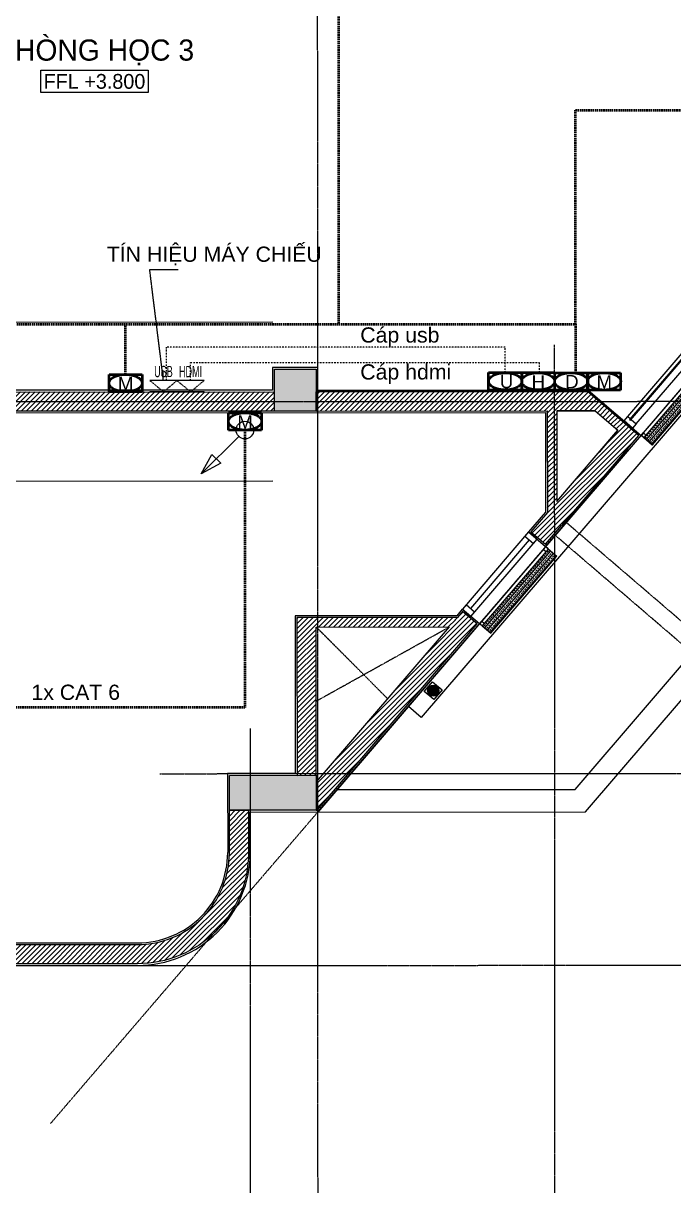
# Model space of a CAD drawing. Header units: inches. Extents: x 1721084 to 1854744, y 225101 to 488646.
# Drawn here: x 1744315 to 1750084, y 330174 to 340484 of the extents above; entities that cross this region are included whole.
import ezdxf
from ezdxf.enums import TextEntityAlignment as Align

# ---------------------------------------------------------------- set-up
doc = ezdxf.new("R2010")
doc.units = ezdxf.units.IN
doc.header["$MEASUREMENT"] = 0
doc.set_wipeout_variables(frame=1)
for name, pattern in [('ACAD_ISO03W100', [30, 12, -18]), ('CENTER2', [1.125, 0.75, -0.125, 0.125, -0.125]), ('DASHDOT', [25.4, 12.7, -6.35, 0, -6.35]), ('DASHED', [19.05, 12.7, -6.35]), ('HIDDEN', [0.375, 0.25, -0.125]), ('X-PL-T2$0$X-GRID-T2$0$CENTER2', [1.125, 0.75, -0.125, 0.125, -0.125]), ('X-PL-T2$0$X-PL-T2$0$DASHED', [0.75, 0.5, -0.25]), ('X-PL-T2$0$X-PL-T2$0$DASHEDX2', [1.5, 1, -0.5]), ('X-PL-T2$0$X-PL-T2$0$HIDDEN2', [0.1875, 0.125, -0.0625]), ('XR-EX-P-03$0$HIDDEN', [9.525, 6.35, -3.175])]:
    doc.linetypes.add(name, pattern=pattern)
for name, color, linetype in [('A-ANNO-DIM 100', 252, 'Continuous'), ('A-CLNG-LTNG', 33, 'HIDDEN'), ('DIEN - DAY DIEN', 2, 'ACAD_ISO03W100'), ('DUCT', 11, 'Continuous'), ('e-WIRE', 6, 'ACAD_ISO03W100'), ('SYMBOL', 1, 'Continuous'), ('X-PL-T2$0$A-XREF', 250, 'Continuous'), ('X-PL-T2$0$X-COLUM-T2$0$A-FLOR-COLS-CONC', 250, 'Continuous'), ('X-PL-T2$0$X-COLUM-T2$0$A-FLOR-PATT', 250, 'Continuous'), ('X-PL-T2$0$X-GRID-T2$0$A-GRID', 9, 'X-PL-T2$0$X-GRID-T2$0$CENTER2'), ('X-PL-T2$0$X-PL-T2$0$A-ANNO-RNAM', 250, 'Continuous'), ('X-PL-T2$0$X-PL-T2$0$A-FLOR-ABOV', 250, 'X-PL-T2$0$X-PL-T2$0$HIDDEN2'), ('X-PL-T2$0$X-PL-T2$0$A-FLOR-MED', 33, 'Continuous'), ('X-PL-T2$0$X-PL-T2$0$A-FLOR-PATT', 250, 'Continuous'), ('X-PL-T2$0$X-PL-T2$0$A-FLOR-WALL', 250, 'Continuous'), ('X-PL-T2$0$X-PL-T2$0$A-FLOR-WALL-FNSH', 250, 'Continuous'), ('X-PL-T2$0$X-PL-T2$0$A-FLOR-WALL-PART', 250, 'Continuous'), ('X-PL-T2$0$X-PL-T2$0$A-FLOR-WALL-PATT', 250, 'Continuous'), ('X-PL-T2$0$X-PL-T2$0$A-FLOR-WDW', 250, 'Continuous'), ('X-PL-T2$0$X-PL-T2$0$A-FURN-EQPM', 250, 'Continuous'), ('X-PL-T2$0$X-PL-T2$0$A-XREF', 250, 'Continuous'), ('X-PL-T2$0$X-PL-T2$0$CGXD', 250, 'Continuous'), ('X-PL-T2$0$X-PL-T2$0$I-ANNO-LEVL-PLAN', 250, 'Continuous'), ('Xref$0$noi that13-5-2008$0$ID-FURN-ROOM-N', 6, 'Continuous')]:
    doc.layers.add(name, color=color, linetype=linetype)
for name, color, linetype, lineweight in [('TTLL', 252, 'DASHED', 50), ('XR-EX-P-03$0$OAP040__', 4, 'Continuous', 25), ('XR-EX-P-03$0$OAP6444_COM_E', 30, 'Continuous', 25)]:
    doc.layers.add(name, color=color, linetype=linetype, lineweight=lineweight)
doc.styles.add('HDUNGARC', font='vn_vni.shx')
doc.styles.add('X-PL-T2$0$HDUNGARC', font='vn_vni.shx')
doc.styles.add('X-PL-T2$0$X-PL-T2$0$SYMBTEXT', font='VAVON_.TTF')
doc.styles.add('XR-EX-P-03$0$Standard', font='arial.ttf')
doc.styles.add('XR-EX-P-03$0$Vn-Vni', font='vn_vni.shx', dxfattribs={"width": 0.75})
doc.styles.add('Xref$0$noi that13-5-2008$0$Arial', font='arial.ttf')
doc.dimstyles.new('DIM-75', dxfattribs={"dimscale": 75, "dimtxt": 1.8, "dimasz": 1, "dimexe": 1, "dimexo": 1, "dimgap": 0.5, "dimtad": 1, "dimdec": 0, "dimzin": 0, "dimdsep": 46, "dimtxsty": 'HDUNGARC', "dimblk": 'ARCHTICK', "dimcen": 2, "dimdle": 1, "dimclrd": 256, "dimclre": 9, "dimclrt": 3, "dimadec": 0, "dimazin": 0, "dimtfac": 1, "dimtdec": 0, "dimtix": 1, "dimtmove": 2, "dimatfit": 2, "dimfxl": 1, "dimtolj": 1, "dimtzin": 0, "dimarcsym": 2})
doc.dimstyles.new('X-PL-T2$0$DIM-75', dxfattribs={"dimscale": 75, "dimtxt": 2, "dimasz": 1, "dimexe": 1, "dimexo": 1, "dimgap": 0.5, "dimtad": 1, "dimdec": 0, "dimzin": 0, "dimdsep": 46, "dimtxsty": 'X-PL-T2$0$HDUNGARC', "dimblk": 'X-PL-T2$0$_ArchTick', "dimcen": 2, "dimdle": 1, "dimclrd": 256, "dimclre": 9, "dimclrt": 3, "dimadec": 0, "dimazin": 0, "dimtfac": 1, "dimtdec": 0, "dimtix": 1, "dimtmove": 2, "dimatfit": 2, "dimfxl": 1, "dimtolj": 1, "dimtzin": 0, "dimarcsym": 2})

# ---------------------------------------------------------------- blocks, each defined once
blk = doc.blocks.new('X-PL-T2$0$X-COLUM-T2')
at = {"layer": 'X-PL-T2$0$X-COLUM-T2$0$A-FLOR-PATT'}
h = blk.add_hatch(dxfattribs=at)
h.set_pattern_fill('!BTCT', color=250, scale=20, pattern_type=2)
h.set_pattern_definition([(50, (0, 0), (143.45204, -12.5504), [15, -165]), (355, (0, 0), (-27.7503, 150.4384), [12, -132]), (100.4514, (11.95, -1.05), (115.7019, 137.8879), [12.748, -140.2284]), (46.1842, (0, 40), (213.4482, -33.1038), [22.5, -247.5]), (96.6356, (17.79, 37.24), (186.9325, 194.8236), [19.122, -210.3426]), (351.1842, (0, 40), (186.9324, 194.8237), [18, -198]), (21, (20, 30), (119.3814, -80.5238), [15, -165]), (326, (20, 30), (48.6631, 145.03), [12, -132]), (71.4514, (29.95, 23.29), (168.0445, 64.5061), [12.748, -140.2284]), (37.5, (0, 0), (2.43197, 66.57877), [0, -130.4, 0, -134, 0, -132.5]), (7.5, (0, 0), (52.6139, 78.88234), [0, -76.4, 0, -127.4, 0, -50.5]), (327.5, (-44.6, 0), (106.76449, -4.51097), [0, -50, 0, -156, 0, -207]), (317.5, (-64.6, 0), (116.63723, 20.021), [0, -65, 0, -103.6, 0, -147]), (45, (0, 0), (-60.10408, 60.10408), []), (45, (0, 24.5), (-60.10408, 60.10408), [])])
h.paths.add_polyline_path([(20685, 3915), (20685, 4285), (20315, 4285), (20315, 3915)])
h.paths.add_polyline_path([(20685, 685), (19915, 685), (19915, 375), (20685, 375)])
h.paths.add_polyline_path([(15485, -715), (14815, -715), (14815, -985), (15485, -985)])
h.paths.add_polyline_path([(15015, 3915), (15385, 3915), (15385, 4385), (15015, 4385)])
h.paths.add_polyline_path([(8785, 5465), (8785, 5935), (8215, 5935), (8215, 5465)])
h.paths.add_polyline_path([(4735, -985), (4735, -615), (4265, -615), (4265, -985)])
h.paths.add_polyline_path([(8415, -985), (8785, -985), (8785, -615), (8415, -615)])
h.paths.add_polyline_path([(8785, 11337), (8415, 11358), (8415, 10965), (8785, 10965)])
h.paths.add_polyline_path([(20685, 10634), (20315, 10656), (20315, 10215), (20685, 10215)])
h.paths.add_polyline_path([(4735, 11576), (4265, 11603), (4265, 11215), (4735, 11215)])
h.paths.add_polyline_path([(15, 11335), (15, 10965), (385, 10965), (385, 11335)])
h.paths.add_polyline_path([(15, 5935), (15, 5465), (585, 5465), (585, 5935)])
h.paths.add_polyline_path([(385, 15), (385, 385), (15, 385), (15, 15)])
at = {"layer": 'X-PL-T2$0$X-COLUM-T2$0$A-FLOR-COLS-CONC'}
for points in [[(20315, 4285), (20685, 4285), (20685, 3915), (20315, 3915)], [(19915, 685), (20685, 685), (20685, 375), (19915, 375)]]:
    blk.add_lwpolyline(points, close=True, dxfattribs=at)
blk = doc.blocks.new('*U603')
for points in [[(0, 0), (50, 0), (50, 100), (0, 100)], [(0, 0), (900, 0), (900, 100), (0, 100)], [(850, 0), (900, 0), (900, 100), (850, 100)]]:
    blk.add_lwpolyline(points, close=True)
at = {"color": 8}
blk.add_lwpolyline([(50, 50), (850, 50)], dxfattribs=at)
blk = doc.blocks.new('X-PL-T2$0$X-PL-T2$0$IDEN-ELEV-PLAN')
blk.add_wipeout([(-6.33, -1.33), (-6.33, 1.33), (6.33, 1.33), (6.33, -1.33)])
blk.add_lwpolyline([(-6.33, -1.33), (-6.33, 1.33), (6.33, 1.33), (6.33, -1.33)], close=True)
at = {"color": 2, "style": 'X-PL-T2$0$X-PL-T2$0$SYMBTEXT'}
blk.add_attdef('EL0.000', text='', height=2, dxfattribs=at).set_placement((0, 0), align=Align.MIDDLE)
blk = doc.blocks.new('X-PL-T2$0$X-PL-T2$0$PHEU THU 115X115')
blk.add_wipeout([(-58, 0), (58, 0), (58, -115), (-58, -115)])
for p, q in [((-15, -24), (14, -24)), ((-15, -91), (14, -91))]:
    blk.add_line(p, q)
blk.add_lwpolyline([(-58, 0), (58, 0), (58, -115), (-58, -115)], close=True)
for points in [[(-9, -54), (-43, -54)], [(-43, -61), (-9, -61)], [(36, -43), (-36, -43)], [(-36, -49), (36, -49)], [(-36, -66), (36, -66)], [(36, -72), (-36, -72)], [(30, -30), (30, -30), (-31, -30)], [(-31, -37), (30, -37)], [(-31, -78), (30, -78)], [(30, -85), (30, -85), (-31, -85)], [(9, -54), (43, -54)], [(43, -61), (9, -61)]]:
    blk.add_lwpolyline(points)
for radius in [51.5, 46.6, 4.59]:
    blk.add_circle((0, -58), radius)
for centre, radius, start, end in [((-43, -57), 3.31, 102.6911, 257.3089), ((-36, -46), 2.86, 91.5923, 268.4077), ((-36, -69), 2.86, 91.5923, 268.4077), ((-31, -34), 3.25, 95.4785, 264.5215), ((-31, -81), 3.25, 95.4785, 264.5215), ((-11, -57), 3.57, 295.1985, 64.8015), ((10, -57), 3.57, 115.1985, 244.8015), ((30, -34), 3.26, 278.0597, 81.9403), ((30, -81), 3.26, 278.0597, 81.9403), ((36, -46), 2.92, 282.0282, 77.9718), ((36, -69), 2.92, 282.0282, 77.9718), ((42, -57), 3.31, 282.6911, 77.3089)]:
    blk.add_arc(centre, radius, start, end)
for points in [[(14, -24), (17, -22), (15, -19), (10, -17), (-1, -16), (-13, -18), (-17, -21), (-18, -23), (-15, -24)], [(14, -91), (17, -93), (15, -96), (10, -98), (-1, -99), (-13, -97), (-17, -94), (-18, -92), (-15, -91)]]:
    blk.add_spline(points, degree=3)
blk = doc.blocks.new('X-PL-T2$0$X-PL-T2$0$MAI DON 1')
at = {"layer": 'X-PL-T2$0$X-PL-T2$0$A-FLOR-MED'}
for points in [[(7268, -12071), (9636, -11931), (13868, -6371, 0.179259), (14435, -4510), (14339, -2888), (14296, -2165, 0.397053), (12000, 0), (0, 0), (0, -1800)], [(7427, -11861), (9533, -11737), (13709, -6250, 0.179259), (14235, -4522), (14139, -2900), (14097, -2176, 0.397053), (12000, -200), (200, -200), (200, -1800)], [(0, -1800), (12000, -1800, -0.397053), (12499, -2271), (12542, -2994), (12638, -4617, -0.179259), (12435, -5281), (7268, -12071)]]:
    blk.add_lwpolyline(points, format="xyb", dxfattribs=at)
at = {"layer": 'X-PL-T2$0$X-PL-T2$0$A-FLOR-WALL-PART'}
for p, q in [((12555, -5372), (8134, -11181)), ((8134, -11181), (8014, -11090))]:
    blk.add_line(p, q, dxfattribs=at)
blk.add_lwpolyline([(9772, -8781), (9778, -8773)], dxfattribs=at)
at = {"layer": 'X-PL-T2$0$X-PL-T2$0$A-FLOR-WALL-PART', "color": 9, "linetype": 'X-PL-T2$0$X-PL-T2$0$DASHEDX2'}
for points in [[(9316, -9379), (10749, -10469)], [(9226, -9499), (10658, -10589)]]:
    blk.add_lwpolyline(points, dxfattribs=at)
at = {"layer": 'X-PL-T2$0$X-PL-T2$0$A-FURN-EQPM', "color": 6, "xscale": 0.9708737864077668, "yscale": 0.9708737864077668, "zscale": 0.9708737864077668, "rotation": 52.72598209761302}
blk.add_blockref('X-PL-T2$0$X-PL-T2$0$PHEU THU 115X115', (8181, -10903), dxfattribs=at)
blk = doc.blocks.new('X-PL-T2$0$X-GRID-T2')
at = {"layer": 'X-PL-T2$0$X-GRID-T2$0$A-GRID', "ltscale": 8}
for p, q in [((20700, -4800), (20700, 15788.2)), ((22800, -4800), (22800, 4500)), ((10900, 4000), (30471.8, 4000)), ((19300, 700), (30471.8, 700)), ((-3578.7, -1000), (30471.8, -1000))]:
    blk.add_line(p, q, dxfattribs=at)
blk.add_lwpolyline([(20100, 1100), (20100, -4800), (19725, -4800)], dxfattribs=at)
blk = doc.blocks.new('*U616')
for p, q in [((50, 100), (900, 100)), ((50, 0), (900, 0))]:
    blk.add_line(p, q)
for points in [[(0, 0), (0, 100), (50, 100), (50, 70), (40, 70), (40, 60), (50, 60), (50, 0)], [(900, 0), (900, 60), (910, 60), (910, 70), (900, 70), (900, 100), (950, 100), (950, 0)]]:
    blk.add_lwpolyline(points, close=True)
at = {"color": 8}
blk.add_lwpolyline([(40, 70), (40, 60), (910, 60), (910, 70)], close=True, dxfattribs=at)
blk = doc.blocks.new('X-PL-T2$0$X-PL-T2$0$X-A-PL-GENL-2ND FLOOR$0$pl-louver 1')
at = {"layer": 'X-PL-T2$0$X-PL-T2$0$A-FLOR-WALL-PATT'}
h = blk.add_hatch(dxfattribs=at)
h.set_pattern_fill('BRASS', color=256, scale=5)
h.set_pattern_definition([(0, (0, 0), (0, 31.75), []), (0, (0, 15.875), (0, 31.75), [15.875, -7.9375])])
h.paths.add_polyline_path([(-2, -30), (-898, -30), (-898, -130), (-2, -130)])
for points in [[(-870, -2), (-898, -2), (-898, -30), (-900, -30), (-900, 0), (-870, 0)], [(-30, -2), (-2, -2), (-2, -30), (0, -30), (0, 0), (-30, 0)], [(-898, -130), (-2, -130), (-2, -30), (-898, -30)]]:
    blk.add_lwpolyline(points, close=True)
for points in [[(-900, -30), (-900, -130), (-898, -130), (-898, -30)], [(-30, 0), (-870, 0)], [(-870, -2), (-870, -30)], [(-30, -2), (-30, -30)], [(0, -30), (0, -130), (-2, -130), (-2, -30)]]:
    blk.add_lwpolyline(points)
blk = doc.blocks.new('X-PL-T2$0$X-PL-T2')
at = {"layer": 'X-PL-T2$0$X-PL-T2$0$A-FLOR-WALL-FNSH'}
blk.add_lwpolyline([(16700, -800), (16700, -1000), (19100, -1000)], dxfattribs=at)
at = {"layer": 'X-PL-T2$0$X-PL-T2$0$A-FLOR-MED', "rotation": 356.6227153366348}
blk.add_blockref('X-PL-T2$0$X-PL-T2$0$MAI DON 1', (14156, 12838), dxfattribs=at)
at = {"layer": 'X-PL-T2$0$X-PL-T2$0$A-FLOR-PATT'}
h = blk.add_hatch(dxfattribs=at)
h.set_pattern_fill('ANSI31', color=250, scale=250)
h.paths.add_polyline_path([(20315, 4085), (15385, 4085), (15385, 3915), (20315, 3915)])
h.paths.add_polyline_path([(15385, 4385), (15385, 4085), (15585, 4085), (15585, 4485), (15185, 4485), (15185, 4835), (15015, 4835), (15015, 4385)])
h = blk.add_hatch(dxfattribs=at)
h.set_pattern_fill('ANSI31', color=250, scale=250)
h.paths.add_polyline_path([(22820, 3113), (22820, 3915), (23160, 3915), (23361, 3743), (23409, 3814), (23093, 4085), (20685, 4085), (20685, 3915), (22735, 3915), (22735, 3014), (22589, 2843), (22718, 2733), (22860, 2899), (23545, 3696), (23416, 3807), (23306, 3678), (23306, 3678)])
h = blk.add_hatch(dxfattribs=at)
h.set_pattern_fill('ANSI31', color=250, scale=250)
h.paths.add_polyline_path([(20685, 2000), (21865, 2000), (21938, 2085), (20515, 2085), (20515, 685), (20685, 685)])
h = blk.add_hatch(dxfattribs=at)
h.set_pattern_fill('ANSI31', color=250, scale=250)
h.paths.add_polyline_path([(22112, 2027), (21983, 2138), (20685, 626), (20685, 375), (20693, 375)])
h = blk.add_hatch(dxfattribs=at)
h.set_pattern_fill('ANSI31', color=250, scale=250)
h.paths.add_polyline_path([(20085, 0), (20085, 375), (19915, 375), (19915, 0, -0.414214), (19100, -815), (16715, -815), (16715, -985), (19100, -985, 0.414214)])
at = {"layer": 'X-PL-T2$0$X-PL-T2$0$A-FLOR-ABOV', "linetype": 'X-PL-T2$0$X-PL-T2$0$DASHEDX2'}
for points in [[(20685, 2000), (21319, 1364)], [(20685, 1343), (21865, 2000)]]:
    blk.add_lwpolyline(points, dxfattribs=at)
at = {"layer": 'X-PL-T2$0$X-PL-T2$0$A-FLOR-WALL'}
for points in [[(15385, 3915), (15385, 4385), (15015, 4385), (15015, 4835), (15185, 4835), (15185, 4485), (15585, 4485), (15585, 4085), (20315, 4085)], [(23093, 4085), (20685, 4085)], [(20685, 3915), (20685, 4085)], [(23430, 3562), (23545, 3696), (23093, 4085), (22820, 4085)], [(20315, 3915), (15385, 3915)], [(20685, 3915), (22735, 3915)], [(22735, 3915), (22735, 3014)], [(23160, 3915), (22820, 3915), (22820, 3113)], [(22820, 3915), (23160, 3915), (23361, 3743), (23195, 3549)], [(22820, 3113), (23361, 3743)], [(23434, 3567), (23545, 3696)], [(23434, 3567), (22860, 2899)], [(22735, 3014), (22589, 2843), (22718, 2733), (22860, 2899)], [(21938, 2085), (20515, 2085), (20515, 685), (20685, 685), (20685, 2000), (21865, 2000), (20685, 626), (20685, 375), (20693, 375), (22112, 2027), (21983, 2138), (21938, 2085)]]:
    blk.add_lwpolyline(points, dxfattribs=at)
for points in [[(19915, 0), (19915, 375), (20085, 375), (20085, 0, -0.414214), (19100, -985), (16715, -985)], [(16715, -815), (19100, -815, 0.414214), (19915, 0)]]:
    blk.add_lwpolyline(points, format="xyb", dxfattribs=at)
at = {"layer": 'X-PL-T2$0$X-PL-T2$0$A-FLOR-WALL-FNSH'}
for points in [[(20300, 4100), (15600, 4100), (15600, 4500), (15200, 4500), (15200, 4850), (15000, 4850), (15000, 3900)], [(22820, 4100), (23098, 4100), (23566, 3698), (23456, 3569)], [(15000, 3900), (22720, 3900)], [(20700, 360), (20700, 360), (20700, 360), (22133, 2029), (21981, 2159), (21931, 2100), (20500, 2100), (20500, 700), (19900, 700), (19900, 0)], [(20100, 360), (20700, 360)]]:
    blk.add_lwpolyline(points, dxfattribs=at)
at = {"layer": 'X-PL-T2$0$X-PL-T2$0$A-FLOR-WALL-FNSH', "ltscale": 200}
for points in [[(20700, 4100), (20700, 4300), (20300, 4300), (20300, 4100)], [(20700, 4100), (23098, 4100)], [(22720, 3900), (22720, 3019)], [(23566, 3698), (23456, 3569)], [(22872, 2889), (23456, 3569)], [(22720, 3019), (22568, 2842), (22720, 2712), (22872, 2889)]]:
    blk.add_lwpolyline(points, dxfattribs=at)
at = {"layer": 'X-PL-T2$0$X-PL-T2$0$A-FLOR-WALL-FNSH'}
for points in [[(19100, -1000), (19100, -1000, 0.414214), (20100, 0), (20100, 360)], [(16700, -800), (19100, -800, 0.414214), (19900, 0)]]:
    blk.add_lwpolyline(points, format="xyb", dxfattribs=at)
at = {"layer": 'X-PL-T2$0$X-PL-T2$0$A-FLOR-WALL-PART'}
blk.add_lwpolyline([(22850, 2863), (22133, 2029)], dxfattribs=at)
at = {"layer": 'X-PL-T2$0$X-PL-T2$0$CGXD', "linetype": 'X-PL-T2$0$X-PL-T2$0$DASHED', "ltscale": 7}
blk.add_line((18330, -2400), (32109, 13647), dxfattribs=at)
at = {"layer": 'X-PL-T2$0$X-PL-T2$0$A-FLOR-WALL'}
blk.add_blockref('X-PL-T2$0$X-GRID-T2', (0, 0), dxfattribs=at)
at = {"layer": 'X-PL-T2$0$X-PL-T2$0$A-FLOR-WDW'}
for name, p, rotation in [('*U616', (23491, 3763), 49.34869744086394), ('X-PL-T2$0$X-PL-T2$0$X-A-PL-GENL-2ND FLOOR$0$pl-louver 1', (24153, 4381), 49.34868349029088), ('*U603', (22568, 2842), 229.3486755867648), ('X-PL-T2$0$X-PL-T2$0$X-A-PL-GENL-2ND FLOOR$0$pl-louver 1', (22720, 2712), 49.34868349029088)]:
    blk.add_blockref(name, p, dxfattribs=dict(at, rotation=rotation))
at = {"layer": 'X-PL-T2$0$X-PL-T2$0$A-XREF'}
blk.add_blockref('X-PL-T2$0$X-COLUM-T2', (0, 0), dxfattribs=at)
at = {"layer": 'X-PL-T2$0$X-PL-T2$0$A-ANNO-RNAM', "insert": (18727, 7095), "char_height": 187.5, "width": 2127.36, "attachment_point": 5, "style": 'X-PL-T2$0$X-PL-T2$0$SYMBTEXT'}
blk.add_mtext('PHOØNG HOÏC 3', dxfattribs=at)
at = {"layer": 'X-PL-T2$0$X-PL-T2$0$I-ANNO-LEVL-PLAN'}
ref = blk.add_blockref('X-PL-T2$0$X-PL-T2$0$IDEN-ELEV-PLAN', (18721, 6838), dxfattribs=dict(at, xscale=75, yscale=75, zscale=75))
ref.add_attrib('EL 000.00', 'FFL +3.800', dxfattribs={"layer": '0', "height": 131.2, "style": 'X-PL-T2$0$X-PL-T2$0$SYMBTEXT'}).set_placement((18721, 6838), align=Align.MIDDLE)
blk = doc.blocks.new('X-PL-T2$0$_ArchTick')
at = {"color": 0, "linetype": 'ByBlock', "const_width": 0.15}
blk.add_lwpolyline([(-0.5, -0.48), (0.5, 0.52)], dxfattribs=at)
blk = doc.blocks.new('O MANG')
at = {"layer": 'TTLL', "color": 2, "linetype": 'ByBlock', "ltscale": 250}
blk.add_lwpolyline([(-192676, 105212), (-192091, 105212), (-192091, 104905), (-192676, 104905)], close=True, dxfattribs=at)
at = {"layer": 'TTLL', "color": 7, "linetype": 'ByBlock', "ltscale": 250}
blk.add_ellipse((-192383, 105059), major_axis=(-293, 0), ratio=0.525838, dxfattribs=at)
at = {"layer": 'Xref$0$noi that13-5-2008$0$ID-FURN-ROOM-N', "insert": (-192611, 104931), "char_height": 236.4, "width": 579.73, "attachment_point": 7, "style": 'Xref$0$noi that13-5-2008$0$Arial'}
blk.add_mtext(' M', dxfattribs=at)
blk = doc.blocks.new('SDGDFSGF')
at = {"layer": 'SYMBOL', "color": 1}
for p, q in [((-192312, 106329), (-191979, 106661)), ((-192312, 106329), (-191979, 106661)), ((-192312, 106329), (-192218, 106501)), ((-192312, 106329), (-192218, 106501)), ((-192218, 106501), (-192139, 106423)), ((-192218, 106501), (-192139, 106423)), ((-192139, 106423), (-192312, 106329)), ((-192139, 106423), (-192312, 106329))]:
    blk.add_line(p, q, dxfattribs=at)
at = {"layer": 'SYMBOL', "color": 1, "linetype": 'Continuous'}
blk.add_circle((-191924, 106717), 78.4, dxfattribs=at)
blk.add_circle((-191924, 106717), 78.4, dxfattribs=at)
blk = doc.blocks.new('XR-EX-P-03$0$TEL')
at = {"linetype": 'XR-EX-P-03$0$HIDDEN'}
for p, q in [((5405.1, 19800.1), (5315.1, 19875.1)), ((5495.1, 19875.1), (5405.1, 19800.1))]:
    blk.add_line(p, q, dxfattribs=at)
at = {"color": 0}
for points in [[(5315.1, 19875.1), (5495.1, 19875.1)], [(5315.1, 19800.1), (5495.1, 19800.1)]]:
    blk.add_lwpolyline(points, dxfattribs=at)
at = {"style": 'XR-EX-P-03$0$Standard', "width": 0.8}
blk.add_attdef('1', text='', height=150, dxfattribs=at).set_placement((5405.1, 19900.1), align=Align.BOTTOM_CENTER)
blk = doc.blocks.new('*U681')
at = {"layer": 'XR-EX-P-03$0$OAP6444_COM_E', "xscale": 1.333333333333333, "yscale": 1.333333333333333, "zscale": 1.333333333333333}
blk.add_blockref('XR-EX-P-03$0$TEL', (-7207, -26400), dxfattribs=at)
at = {"layer": 'XR-EX-P-03$0$OAP040__', "style": 'XR-EX-P-03$0$Vn-Vni', "width": 0.75}
blk.add_attdef('N_1', text='', height=200, dxfattribs=at).set_placement((0, 100), align=Align.BOTTOM_CENTER)
blk = doc.blocks.new('O DIEN THOAI')
at = {"layer": 'TTLL', "color": 2, "linetype": 'ByBlock', "ltscale": 250}
blk.add_lwpolyline([(-192674, 104452), (-192089, 104452), (-192089, 104145), (-192674, 104145)], close=True, dxfattribs=at)
at = {"layer": 'TTLL', "color": 7, "linetype": 'ByBlock', "ltscale": 250}
blk.add_ellipse((-192382, 104299), major_axis=(-293, 0), ratio=0.525838, dxfattribs=at)
at = {"layer": 'Xref$0$noi that13-5-2008$0$ID-FURN-ROOM-N', "insert": (-192581, 104176), "char_height": 236.4, "width": 579.73, "attachment_point": 7, "style": 'Xref$0$noi that13-5-2008$0$Arial'}
blk.add_mtext(' D', dxfattribs=at)
blk = doc.blocks.new('GV')
at = {"layer": 'TTLL', "color": 2, "linetype": 'ByBlock', "ltscale": 250}
for points in [[(1173153, -248726), (1173153, -249019), (1172999, -249019), (1172999, -248726)], [(1173153, -249019), (1173153, -249311), (1172999, -249311), (1172999, -249019)]]:
    blk.add_lwpolyline(points, close=True, dxfattribs=at)
at = {"layer": 'TTLL', "color": 7, "linetype": 'ByBlock', "ltscale": 250}
for centre in [(1173076, -248873), (1173076, -249165)]:
    blk.add_ellipse(centre, major_axis=(0, 146), ratio=0.525838, dxfattribs=at)
at = {"layer": 'TTLL', "xscale": 0.5, "yscale": 0.5, "zscale": 0.5, "rotation": 270}
for name, p in [('O DIEN THOAI', (1120926, -345649)), ('O MANG', (1120546, -345942))]:
    blk.add_blockref(name, p, dxfattribs=at)
at = {"layer": 'Xref$0$noi that13-5-2008$0$ID-FURN-ROOM-N', "char_height": 118, "width": 289.86, "attachment_point": 7, "rotation": 270, "style": 'Xref$0$noi that13-5-2008$0$Arial'}
for s, insert in [('U', (1173014, -248825)), ('H', (1173012, -249107))]:
    blk.add_mtext(s, dxfattribs=dict(at, insert=insert))
blk = doc.blocks.new('_ArchTick')
at = {"color": 0, "linetype": 'ByBlock', "const_width": 0.15}
blk.add_lwpolyline([(-0.5, -0.48), (0.5, 0.52)], dxfattribs=at)
blk = doc.blocks.new('X-PL-T2')
at = {"layer": 'X-PL-T2$0$A-XREF'}
blk.add_blockref('X-PL-T2$0$X-PL-T2', (0, 0), dxfattribs=at)
for points in [[(17950, 4100), (17950, 4705), (20302, 4705)], [(17950, 3900), (17950, 3295), (20302, 3295)]]:
    blk.add_leader(points, dimstyle='X-PL-T2$0$DIM-75', override={"dimgap": 0.5, "dimtad": 0}, dxfattribs=at)
blk = doc.blocks.new('M2')
at = {"layer": 'TTLL', "color": 4}
for p, q in [((1191801, -346152), (1191801, -345722)), ((1195790, -345706), (1195790, -346137))]:
    blk.add_line(p, q, dxfattribs=at)
for points in [[(1193690, -340106), (1193690, -345706)], [(1182758, -345706), (1195790, -345706), (1195790, -343808), (1197898, -343808), (1197898, -340370)], [(1192860, -346645), (1192860, -349105), (1186696, -349105)]]:
    blk.add_lwpolyline(points, dxfattribs=at)
at = {"layer": 'TTLL', "color": 2, "linetype": 'ByBlock', "ltscale": 250}
blk.add_lwpolyline([(1191655, -346152), (1191947, -346152), (1191947, -346306), (1191655, -346306)], close=True, dxfattribs=at)
at = {"layer": 'TTLL', "color": 7, "linetype": 'ByBlock', "ltscale": 250}
blk.add_ellipse((1191801, -346229), major_axis=(-146, 0), ratio=0.525838, dxfattribs=at)
at = {"layer": 'DIEN - DAY DIEN', "linetype": 'DASHDOT', "rotation": 90}
blk.add_blockref('GV', (946295, -1519289), dxfattribs=at)
at = {"layer": 'TTLL', "xscale": 0.5, "yscale": 0.5, "zscale": 0.5}
blk.add_blockref('O MANG', (1289052, -399098), dxfattribs=at)
at = {"layer": 'TTLL'}
blk.add_blockref('SDGDFSGF', (1384784, -453362), dxfattribs=at)
at = {"layer": 'Xref$0$noi that13-5-2008$0$ID-FURN-ROOM-N'}
ref = blk.add_blockref('*U681', (1192137, -346306), dxfattribs=dict(at, xscale=-1, rotation=0.1244862860085938))
ref.add_attrib('N_1', 'USB', dxfattribs={"layer": 'XR-EX-P-03$0$OAP040__', "height": 100, "rotation": 0.1245, "style": 'XR-EX-P-03$0$Vn-Vni', "width": 0.6}).set_placement((1192137, -346206), align=Align.BOTTOM_CENTER)
ref = blk.add_blockref('*U681', (1192377, -346306), dxfattribs=dict(at, xscale=-1, rotation=0.1244862860085938))
ref.add_attrib('N_1', 'HDMI', dxfattribs={"layer": 'XR-EX-P-03$0$OAP040__', "height": 100, "rotation": 0.1245, "style": 'XR-EX-P-03$0$Vn-Vni', "width": 0.6}).set_placement((1192377, -346206), align=Align.BOTTOM_CENTER)
at = {"layer": 'A-ANNO-DIM 100', "color": 3, "char_height": 135, "attachment_point": 1, "style": 'HDUNGARC'}
for s, insert in [('\\A1;{\\fArial|b0|i0|c0|p34;TÍN HIỆU MÁY CHIẾU}', (1191634, -345018)), ('\\A1;{\\fArial|b0|i0|c0|p34;1x CAT 6}', (1190966, -348903))]:
    blk.add_mtext(s, dxfattribs=dict(at, insert=insert))
at = {"layer": 'Xref$0$noi that13-5-2008$0$ID-FURN-ROOM-N', "insert": (1191687, -346293), "char_height": 118.2, "width": 289.86, "attachment_point": 7, "style": 'Xref$0$noi that13-5-2008$0$Arial'}
blk.add_mtext(' M', dxfattribs=at)
at = {"layer": 'A-CLNG-LTNG', "linetype": 'CENTER2'}
blk.add_leader([(1192137, -346206), (1192015, -345222), (1192267, -345222)], dimstyle='DIM-75', override={"dimgap": 0.5, "dimtad": 0}, dxfattribs=at)

msp = doc.modelspace()

# ---------------------------------------------------------------- block references
at = {"layer": 'e-WIRE', "color": 6, "ltscale": 10, "xscale": 1.000295790310395, "yscale": 1.000295790310395, "zscale": 1.000295790310395, "rotation": 0.016950043841553}
msp.add_blockref('X-PL-T2', (1726222.4, 333122.6), dxfattribs=at)

# ---------------------------------------------------------------- next in the draw order: linework, layer by layer
at = {"layer": 'DUCT', "linetype": 'DASHDOT'}
for points in [[(1748589.2, 337384.4), (1748589.2, 337611), (1745582, 337611), (1745582.6, 337315)], [(1745799.1, 337315.5), (1745799.1, 337474.5), (1748891.5, 337474.5), (1748889.1, 337384.3)]]:
    msp.add_lwpolyline(points, dxfattribs=at)

# ---------------------------------------------------------------- next in the draw order: block references
at = {"layer": 'DIEN - DAY DIEN', "linetype": 'DASHDOT'}
msp.add_blockref('M2', (553421.9, 683521.1), dxfattribs=at)

# ---------------------------------------------------------------- next in the draw order: texts
at = {"layer": 'A-ANNO-DIM 100', "color": 3, "char_height": 135, "attachment_point": 7, "rotation": 0.03082, "style": 'HDUNGARC'}
for s, insert in [('\\A1;{\\fArial|b0|i0|c0|p34;Cáp usb}', (1747304.1, 337611)), ('\\A1;{\\fArial|b0|i0|c0|p34;Cáp hdmi}', (1747304.2, 337283.4))]:
    msp.add_mtext(s, dxfattribs=dict(at, insert=insert))

doc.saveas('drawing.dxf')
